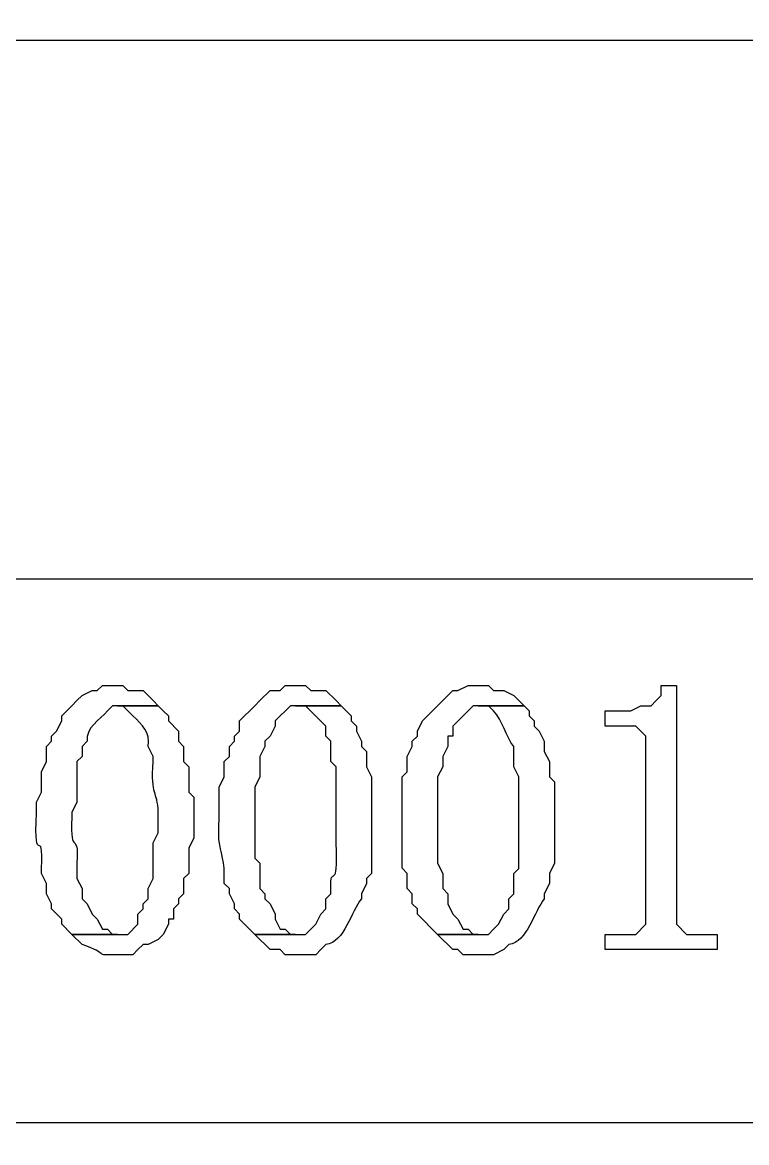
# Model space of a CAD drawing. Header units: centimetres. Extents: x -20.7 to 20.7, y -14.5 to 14.5.
# Drawn here: x -8.2184 to -7.9167, y 2.7376 to 3.2043 of the extents above; entities that cross this region are included whole.
import ezdxf

# ---------------------------------------------------------------- set-up
doc = ezdxf.new("R2010")
doc.units = ezdxf.units.CM
doc.header["$MEASUREMENT"] = 0
doc.layers.add('layer 1', color=7, linetype='Continuous')

msp = doc.modelspace()

# ---------------------------------------------------------------- linework, layer by layer
at = {"layer": 'layer 1', "lineweight": 9}
msp.add_open_spline([(19.88612, 13.89874), (19.88612, 13.89874), (-20.11465, 13.89874), (-20.11465, 13.89874), (-20.11465, 13.89874), (-20.11465, 13.89874), (-20.11465, -13.80208), (-20.11465, -13.80208)], degree=3, knots=[0, 0, 0, 0, 0.333333, 0.333333, 0.333333, 0.333333, 1, 1, 1, 1], dxfattribs=at)
at = {"layer": 'layer 1', "lineweight": 20}
msp.add_open_spline([(-8.55553, 0.01129), (-8.55553, 0.01129), (-8.57247, 0.51082), (-8.57247, 0.51082), (-8.57247, 0.51082), (-8.57247, 0.51082), (-12.1708, 0.51082), (-12.1708, 0.51082), (-12.1708, 0.51082), (-12.1708, 0.51082), (-12.1835, 0.01129), (-12.1835, 0.01129), (-12.1835, 0.01129), (-12.1835, 0.01129), (-14.84415, 0.01129), (-14.84415, 0.01129), (-14.84415, 0.01129), (-14.84415, 0.01129), (-14.88225, 2.36079), (-14.88225, 2.36079), (-14.88225, 2.36079), (-14.88225, 2.36079), (-14.86955, 3.21169), (-14.86955, 3.21169), (-14.86955, 3.21169), (-14.86955, 3.21169), (-13.83238, 3.21169), (-13.83238, 3.21169), (-13.83238, 3.21169), (-13.83238, 3.21169), (-13.78793, 5.86176), (-13.78793, 5.86176), (-13.78793, 5.86176), (-13.78793, 5.86176), (-12.63223, 5.86176), (-12.63223, 5.86176), (-12.63223, 5.86176), (-12.63223, 5.86176), (-12.6026, 7.76252), (-12.6026, 7.76252), (-12.6026, 7.76252), (-12.6026, 7.76252), (-8.16395, 7.76252), (-8.16395, 7.76252), (-8.16395, 7.76252), (-8.16395, 7.76252), (-8.1322, 5.86176), (-8.1322, 5.86176), (-8.1322, 5.86176), (-8.1322, 5.86176), (-6.97862, 5.86176), (-6.97862, 5.86176), (-6.97862, 5.86176), (-6.97862, 5.86176), (-6.93417, 3.21169), (-6.93417, 3.21169), (-6.93417, 3.21169), (-6.93417, 3.21169), (-5.897, 3.21169), (-5.897, 3.21169), (-5.897, 3.21169), (-5.897, 3.21169), (-5.88218, 2.36079), (-5.88218, 2.36079), (-5.88218, 2.36079), (-5.88218, 2.36079), (-5.9224, 0.01129), (-5.9224, 0.01129), (-5.9224, 0.01129), (-5.9224, 0.01129), (-8.55553, 0.01129), (-8.55553, 0.01129)], degree=3, knots=[0, 0, 0, 0, 0.052632, 0.052632, 0.052632, 0.052632, 0.105263, 0.105263, 0.105263, 0.105263, 0.157895, 0.157895, 0.157895, 0.157895, 0.210526, 0.210526, 0.210526, 0.210526, 0.263158, 0.263158, 0.263158, 0.263158, 0.315789, 0.315789, 0.315789, 0.315789, 0.368421, 0.368421, 0.368421, 0.368421, 0.421053, 0.421053, 0.421053, 0.421053, 0.473684, 0.473684, 0.473684, 0.473684, 0.526316, 0.526316, 0.526316, 0.526316, 0.578947, 0.578947, 0.578947, 0.578947, 0.631579, 0.631579, 0.631579, 0.631579, 0.684211, 0.684211, 0.684211, 0.684211, 0.736842, 0.736842, 0.736842, 0.736842, 0.789474, 0.789474, 0.789474, 0.789474, 0.842105, 0.842105, 0.842105, 0.842105, 0.894737, 0.894737, 0.894737, 0.894737, 1, 1, 1, 1], dxfattribs=at)
at = {"layer": 'layer 1', "lineweight": 25}
for points, knots in [([(-13.18257, 5.63951), (-13.18257, 5.63951), (-7.58398, 5.63951), (-7.58398, 5.63951), (-7.58398, 5.63951), (-7.58398, 5.63951), (-7.58398, 2.46239), (-7.58398, 2.46239)], [0, 0, 0, 0, 0.333333, 0.333333, 0.333333, 0.333333, 1, 1, 1, 1]), ([(-7.66653, 4.10069), (-7.66653, 4.10069), (-13.10002, 4.10069), (-13.10002, 4.10069), (-13.10002, 4.10069), (-13.10002, 4.10069), (-13.10002, 2.74602), (-13.10002, 2.74602)], [0, 0, 0, 0, 0.333333, 0.333333, 0.333333, 0.333333, 1, 1, 1, 1]), ([(-8.55553, 0.05997), (-8.55553, 0.05997), (-8.55342, 0.05997), (-8.55342, 0.05997), (-8.55342, 0.05997), (-7.67853, 0.05997), (-6.80364, 0.05997), (-5.92875, 0.05997), (-5.92875, 0.05997), (-5.92875, 0.05997), (-5.9224, 0.05997), (-5.9224, 0.05997), (-5.9224, 0.05997), (-5.9224, 0.05997), (-5.88218, 2.36079), (-5.88218, 2.36079), (-5.88218, 2.36079), (-5.88218, 2.36079), (-5.897, 3.11432), (-5.897, 3.11432)], [0, 0, 0, 0, 0.166667, 0.166667, 0.166667, 0.166667, 0.333333, 0.333333, 0.333333, 0.333333, 0.5, 0.5, 0.5, 0.5, 0.666667, 0.666667, 0.666667, 0.666667, 1, 1, 1, 1])]:
    msp.add_open_spline(points, degree=3, knots=knots, dxfattribs=at)
for points in [[(-9.68372, 3.19687), (-9.68372, 3.19687), (-7.66653, 3.19687), (-7.66653, 3.19687)], [(-9.68372, 2.97251), (-9.68372, 2.97251), (-7.66653, 2.97251), (-7.66653, 2.97251)], [(-13.10002, 2.74602), (-13.10002, 2.74602), (-7.66653, 2.74602), (-7.66653, 2.74602)]]:
    msp.add_open_spline(points, degree=3, dxfattribs=at)
at = {"layer": 'layer 1', "lineweight": 13}
for points in [[(-7.99462, 2.9725), (-7.99462, 2.9725), (-5.22178, 2.9725), (-5.22178, 2.9725)], [(-8.45182, 2.74602), (-8.45182, 2.74602), (-4.86618, 2.74602), (-4.86618, 2.74602)], [(-7.99462, 2.74602), (-7.99462, 2.74602), (-5.22178, 2.74602), (-5.22178, 2.74602)]]:
    msp.add_open_spline(points, degree=3, dxfattribs=at)
at = {"layer": 'layer 1'}
for points, knots in [([(-8.17877, 2.92806), (-8.17877, 2.92806), (-8.18512, 2.92806), (-8.18512, 2.92806), (-8.18512, 2.92806), (-8.18512, 2.92806), (-8.18723, 2.92594), (-8.18723, 2.92594), (-8.18723, 2.92594), (-8.18723, 2.92594), (-8.18935, 2.92594), (-8.18935, 2.92594), (-8.18935, 2.92594), (-8.18935, 2.92594), (-8.19358, 2.92382), (-8.19358, 2.92382), (-8.19358, 2.92382), (-8.19358, 2.92382), (-8.1957, 2.92171), (-8.1957, 2.92171), (-8.1957, 2.92171), (-8.1957, 2.92171), (-8.19782, 2.91959), (-8.19782, 2.91959), (-8.19782, 2.91959), (-8.19782, 2.91959), (-8.20205, 2.91536), (-8.20205, 2.91536), (-8.20205, 2.91536), (-8.20205, 2.91536), (-8.20205, 2.91324), (-8.20205, 2.91324), (-8.20205, 2.91324), (-8.20205, 2.91324), (-8.20417, 2.90901), (-8.20417, 2.90901), (-8.20417, 2.90901), (-8.20417, 2.90901), (-8.20628, 2.90689), (-8.20628, 2.90689), (-8.20628, 2.90689), (-8.20628, 2.90689), (-8.20628, 2.90477), (-8.20628, 2.90477), (-8.20628, 2.90477), (-8.20628, 2.90477), (-8.2084, 2.90266), (-8.2084, 2.90266), (-8.2084, 2.90266), (-8.2084, 2.90266), (-8.2084, 2.89631), (-8.2084, 2.89631), (-8.2084, 2.89631), (-8.2084, 2.89631), (-8.21052, 2.89207), (-8.21052, 2.89207), (-8.21052, 2.89207), (-8.21052, 2.89207), (-8.21052, 2.88361), (-8.21052, 2.88361), (-8.21052, 2.88361), (-8.21052, 2.88361), (-8.21263, 2.87937), (-8.21263, 2.87937), (-8.21263, 2.87937), (-8.21263, 2.87937), (-8.21263, 2.87514), (-8.21263, 2.87514), (-8.21263, 2.87514), (-8.21366, 2.84999), (-8.20963, 2.87126), (-8.21052, 2.85186), (-8.21052, 2.85186), (-8.21052, 2.85186), (-8.21052, 2.84974), (-8.21052, 2.84974), (-8.21052, 2.84974), (-8.21052, 2.84974), (-8.2084, 2.84551), (-8.2084, 2.84551), (-8.2084, 2.84551), (-8.2084, 2.84551), (-8.2084, 2.84127), (-8.2084, 2.84127), (-8.2084, 2.84127), (-8.2084, 2.84127), (-8.20628, 2.83704), (-8.20628, 2.83704), (-8.20628, 2.83704), (-8.20628, 2.83704), (-8.20628, 2.83492), (-8.20628, 2.83492), (-8.20628, 2.83492), (-8.20628, 2.83492), (-8.20205, 2.83069), (-8.20205, 2.83069), (-8.20205, 2.83069), (-8.20205, 2.83069), (-8.20205, 2.82857), (-8.20205, 2.82857), (-8.20205, 2.82857), (-8.20205, 2.82857), (-8.19782, 2.82434), (-8.19782, 2.82434), (-8.19782, 2.82434), (-8.19782, 2.82434), (-8.17877, 2.82434), (-8.17877, 2.82434), (-8.17877, 2.82434), (-8.17877, 2.82434), (-8.18088, 2.82434), (-8.18088, 2.82434), (-8.18088, 2.82434), (-8.18088, 2.82434), (-8.183, 2.82646), (-8.183, 2.82646), (-8.183, 2.82646), (-8.183, 2.82646), (-8.18512, 2.82646), (-8.18512, 2.82646), (-8.18512, 2.82646), (-8.18512, 2.82646), (-8.18723, 2.83069), (-8.18723, 2.83069), (-8.18723, 2.83069), (-8.18723, 2.83069), (-8.18935, 2.83281), (-8.18935, 2.83281), (-8.18935, 2.83281), (-8.18935, 2.83281), (-8.19147, 2.83704), (-8.19147, 2.83704), (-8.19147, 2.83704), (-8.19147, 2.83704), (-8.19358, 2.83916), (-8.19358, 2.83916), (-8.19358, 2.83916), (-8.19358, 2.83916), (-8.19358, 2.84339), (-8.19358, 2.84339), (-8.19358, 2.84339), (-8.19358, 2.84339), (-8.1957, 2.84762), (-8.1957, 2.84762), (-8.1957, 2.84762), (-8.1957, 2.84762), (-8.1957, 2.85397), (-8.1957, 2.85397), (-8.1957, 2.85397), (-8.19489, 2.86861), (-8.19873, 2.85559), (-8.19782, 2.87302), (-8.19782, 2.87302), (-8.19782, 2.87302), (-8.19782, 2.87514), (-8.19782, 2.87514), (-8.19782, 2.87514), (-8.19782, 2.87514), (-8.1957, 2.87937), (-8.1957, 2.87937), (-8.1957, 2.87937), (-8.1957, 2.87937), (-8.1957, 2.89631), (-8.1957, 2.89631), (-8.1957, 2.89631), (-8.1957, 2.89631), (-8.19358, 2.89842), (-8.19358, 2.89842), (-8.19358, 2.89842), (-8.19358, 2.89842), (-8.19358, 2.90266), (-8.19358, 2.90266), (-8.19358, 2.90266), (-8.19358, 2.90266), (-8.19147, 2.90477), (-8.19147, 2.90477), (-8.19147, 2.90477), (-8.19238, 2.91017), (-8.1861, 2.91377), (-8.183, 2.91747), (-8.183, 2.91747), (-8.183, 2.91747), (-8.18088, 2.91959), (-8.18088, 2.91959), (-8.18088, 2.91959), (-8.18088, 2.91959), (-8.16183, 2.91959), (-8.16183, 2.91959), (-8.16183, 2.91959), (-8.16183, 2.91959), (-8.16395, 2.92171), (-8.16395, 2.92171), (-8.16395, 2.92171), (-8.16395, 2.92171), (-8.16818, 2.92594), (-8.16818, 2.92594), (-8.16818, 2.92594), (-8.16818, 2.92594), (-8.17453, 2.92594), (-8.17453, 2.92594), (-8.17453, 2.92594), (-8.17453, 2.92594), (-8.17665, 2.92806), (-8.17665, 2.92806), (-8.17665, 2.92806), (-8.17665, 2.92806), (-8.17877, 2.92806), (-8.17877, 2.92806)], [0, 0, 0, 0, 0.018868, 0.018868, 0.018868, 0.018868, 0.037736, 0.037736, 0.037736, 0.037736, 0.056604, 0.056604, 0.056604, 0.056604, 0.075472, 0.075472, 0.075472, 0.075472, 0.09434, 0.09434, 0.09434, 0.09434, 0.113208, 0.113208, 0.113208, 0.113208, 0.132075, 0.132075, 0.132075, 0.132075, 0.150943, 0.150943, 0.150943, 0.150943, 0.169811, 0.169811, 0.169811, 0.169811, 0.188679, 0.188679, 0.188679, 0.188679, 0.207547, 0.207547, 0.207547, 0.207547, 0.226415, 0.226415, 0.226415, 0.226415, 0.245283, 0.245283, 0.245283, 0.245283, 0.264151, 0.264151, 0.264151, 0.264151, 0.283019, 0.283019, 0.283019, 0.283019, 0.301887, 0.301887, 0.301887, 0.301887, 0.320755, 0.320755, 0.320755, 0.320755, 0.339623, 0.339623, 0.339623, 0.339623, 0.358491, 0.358491, 0.358491, 0.358491, 0.377358, 0.377358, 0.377358, 0.377358, 0.396226, 0.396226, 0.396226, 0.396226, 0.415094, 0.415094, 0.415094, 0.415094, 0.433962, 0.433962, 0.433962, 0.433962, 0.45283, 0.45283, 0.45283, 0.45283, 0.471698, 0.471698, 0.471698, 0.471698, 0.490566, 0.490566, 0.490566, 0.490566, 0.509434, 0.509434, 0.509434, 0.509434, 0.528302, 0.528302, 0.528302, 0.528302, 0.54717, 0.54717, 0.54717, 0.54717, 0.566038, 0.566038, 0.566038, 0.566038, 0.584906, 0.584906, 0.584906, 0.584906, 0.603774, 0.603774, 0.603774, 0.603774, 0.622642, 0.622642, 0.622642, 0.622642, 0.641509, 0.641509, 0.641509, 0.641509, 0.660377, 0.660377, 0.660377, 0.660377, 0.679245, 0.679245, 0.679245, 0.679245, 0.698113, 0.698113, 0.698113, 0.698113, 0.716981, 0.716981, 0.716981, 0.716981, 0.735849, 0.735849, 0.735849, 0.735849, 0.754717, 0.754717, 0.754717, 0.754717, 0.773585, 0.773585, 0.773585, 0.773585, 0.792453, 0.792453, 0.792453, 0.792453, 0.811321, 0.811321, 0.811321, 0.811321, 0.830189, 0.830189, 0.830189, 0.830189, 0.849057, 0.849057, 0.849057, 0.849057, 0.867925, 0.867925, 0.867925, 0.867925, 0.886792, 0.886792, 0.886792, 0.886792, 0.90566, 0.90566, 0.90566, 0.90566, 0.924528, 0.924528, 0.924528, 0.924528, 0.943396, 0.943396, 0.943396, 0.943396, 0.962264, 0.962264, 0.962264, 0.962264, 1, 1, 1, 1]), ([(-8.10468, 2.92806), (-8.10468, 2.92806), (-8.10892, 2.92806), (-8.10892, 2.92806), (-8.10892, 2.92806), (-8.10892, 2.92806), (-8.11103, 2.92594), (-8.11103, 2.92594), (-8.11103, 2.92594), (-8.11103, 2.92594), (-8.11527, 2.92594), (-8.11527, 2.92594), (-8.11527, 2.92594), (-8.11527, 2.92594), (-8.1195, 2.92171), (-8.1195, 2.92171), (-8.1195, 2.92171), (-8.1195, 2.92171), (-8.12162, 2.91959), (-8.12162, 2.91959), (-8.12162, 2.91959), (-8.12162, 2.91959), (-8.12797, 2.91324), (-8.12797, 2.91324), (-8.12797, 2.91324), (-8.12797, 2.91324), (-8.12797, 2.90901), (-8.12797, 2.90901), (-8.12797, 2.90901), (-8.12797, 2.90901), (-8.13008, 2.90689), (-8.13008, 2.90689), (-8.13008, 2.90689), (-8.13008, 2.90689), (-8.13008, 2.90477), (-8.13008, 2.90477), (-8.13008, 2.90477), (-8.13008, 2.90477), (-8.1322, 2.90266), (-8.1322, 2.90266), (-8.1322, 2.90266), (-8.1322, 2.90266), (-8.1322, 2.89842), (-8.1322, 2.89842), (-8.1322, 2.89842), (-8.1322, 2.89842), (-8.13432, 2.89631), (-8.13432, 2.89631), (-8.13432, 2.89631), (-8.13432, 2.89631), (-8.13432, 2.88996), (-8.13432, 2.88996), (-8.13432, 2.88996), (-8.13432, 2.88996), (-8.13643, 2.88572), (-8.13643, 2.88572), (-8.13643, 2.88572), (-8.13643, 2.88572), (-8.13643, 2.87514), (-8.13643, 2.87514), (-8.13643, 2.87514), (-8.13689, 2.85821), (-8.13647, 2.86554), (-8.13432, 2.85186), (-8.13432, 2.85186), (-8.13432, 2.85186), (-8.13432, 2.84551), (-8.13432, 2.84551), (-8.13432, 2.84551), (-8.13432, 2.84551), (-8.1322, 2.84339), (-8.1322, 2.84339), (-8.1322, 2.84339), (-8.1322, 2.84339), (-8.1322, 2.84127), (-8.1322, 2.84127), (-8.1322, 2.84127), (-8.1322, 2.84127), (-8.13008, 2.83704), (-8.13008, 2.83704), (-8.13008, 2.83704), (-8.13008, 2.83704), (-8.13008, 2.83492), (-8.13008, 2.83492), (-8.13008, 2.83492), (-8.13008, 2.83492), (-8.12797, 2.83281), (-8.12797, 2.83281), (-8.12797, 2.83281), (-8.12797, 2.83281), (-8.12797, 2.83069), (-8.12797, 2.83069), (-8.12797, 2.83069), (-8.12797, 2.83069), (-8.12162, 2.82434), (-8.12162, 2.82434), (-8.12162, 2.82434), (-8.12162, 2.82434), (-8.10468, 2.82434), (-8.10468, 2.82434), (-8.10468, 2.82434), (-8.10468, 2.82434), (-8.1068, 2.82434), (-8.1068, 2.82434), (-8.1068, 2.82434), (-8.1068, 2.82434), (-8.10892, 2.82646), (-8.10892, 2.82646), (-8.10892, 2.82646), (-8.10892, 2.82646), (-8.11103, 2.82646), (-8.11103, 2.82646), (-8.11103, 2.82646), (-8.11103, 2.82646), (-8.11315, 2.83069), (-8.11315, 2.83069), (-8.11315, 2.83069), (-8.11315, 2.83069), (-8.11315, 2.83281), (-8.11315, 2.83281), (-8.11315, 2.83281), (-8.11315, 2.83281), (-8.11527, 2.83704), (-8.11527, 2.83704), (-8.11527, 2.83704), (-8.11527, 2.83704), (-8.11738, 2.83916), (-8.11738, 2.83916), (-8.11738, 2.83916), (-8.11738, 2.83916), (-8.11738, 2.84127), (-8.11738, 2.84127), (-8.11738, 2.84127), (-8.11738, 2.84127), (-8.1195, 2.84339), (-8.1195, 2.84339), (-8.1195, 2.84339), (-8.1195, 2.84339), (-8.1195, 2.85397), (-8.1195, 2.85397), (-8.1195, 2.85397), (-8.1195, 2.85397), (-8.12162, 2.85609), (-8.12162, 2.85609), (-8.12162, 2.85609), (-8.12162, 2.85609), (-8.12162, 2.88572), (-8.12162, 2.88572), (-8.12162, 2.88572), (-8.12162, 2.88572), (-8.1195, 2.88996), (-8.1195, 2.88996), (-8.1195, 2.88996), (-8.1195, 2.88996), (-8.1195, 2.89842), (-8.1195, 2.89842), (-8.1195, 2.89842), (-8.1195, 2.89842), (-8.11738, 2.90266), (-8.11738, 2.90266), (-8.11738, 2.90266), (-8.11738, 2.90266), (-8.11738, 2.90477), (-8.11738, 2.90477), (-8.11738, 2.90477), (-8.11738, 2.90477), (-8.11527, 2.90689), (-8.11527, 2.90689), (-8.11527, 2.90689), (-8.11527, 2.90689), (-8.11315, 2.91112), (-8.11315, 2.91112), (-8.11315, 2.91112), (-8.11315, 2.91112), (-8.11315, 2.91324), (-8.11315, 2.91324), (-8.11315, 2.91324), (-8.11315, 2.91324), (-8.1068, 2.91959), (-8.1068, 2.91959), (-8.1068, 2.91959), (-8.1068, 2.91959), (-8.08563, 2.91959), (-8.08563, 2.91959), (-8.08563, 2.91959), (-8.08563, 2.91959), (-8.08775, 2.92171), (-8.08775, 2.92171), (-8.08775, 2.92171), (-8.08775, 2.92171), (-8.09198, 2.92594), (-8.09198, 2.92594), (-8.09198, 2.92594), (-8.09198, 2.92594), (-8.09833, 2.92594), (-8.09833, 2.92594), (-8.09833, 2.92594), (-8.09833, 2.92594), (-8.10045, 2.92806), (-8.10045, 2.92806), (-8.10045, 2.92806), (-8.10045, 2.92806), (-8.10468, 2.92806), (-8.10468, 2.92806)], [0, 0, 0, 0, 0.019231, 0.019231, 0.019231, 0.019231, 0.038462, 0.038462, 0.038462, 0.038462, 0.057692, 0.057692, 0.057692, 0.057692, 0.076923, 0.076923, 0.076923, 0.076923, 0.096154, 0.096154, 0.096154, 0.096154, 0.115385, 0.115385, 0.115385, 0.115385, 0.134615, 0.134615, 0.134615, 0.134615, 0.153846, 0.153846, 0.153846, 0.153846, 0.173077, 0.173077, 0.173077, 0.173077, 0.192308, 0.192308, 0.192308, 0.192308, 0.211538, 0.211538, 0.211538, 0.211538, 0.230769, 0.230769, 0.230769, 0.230769, 0.25, 0.25, 0.25, 0.25, 0.269231, 0.269231, 0.269231, 0.269231, 0.288462, 0.288462, 0.288462, 0.288462, 0.307692, 0.307692, 0.307692, 0.307692, 0.326923, 0.326923, 0.326923, 0.326923, 0.346154, 0.346154, 0.346154, 0.346154, 0.365385, 0.365385, 0.365385, 0.365385, 0.384615, 0.384615, 0.384615, 0.384615, 0.403846, 0.403846, 0.403846, 0.403846, 0.423077, 0.423077, 0.423077, 0.423077, 0.442308, 0.442308, 0.442308, 0.442308, 0.461538, 0.461538, 0.461538, 0.461538, 0.480769, 0.480769, 0.480769, 0.480769, 0.5, 0.5, 0.5, 0.5, 0.519231, 0.519231, 0.519231, 0.519231, 0.538462, 0.538462, 0.538462, 0.538462, 0.557692, 0.557692, 0.557692, 0.557692, 0.576923, 0.576923, 0.576923, 0.576923, 0.596154, 0.596154, 0.596154, 0.596154, 0.615385, 0.615385, 0.615385, 0.615385, 0.634615, 0.634615, 0.634615, 0.634615, 0.653846, 0.653846, 0.653846, 0.653846, 0.673077, 0.673077, 0.673077, 0.673077, 0.692308, 0.692308, 0.692308, 0.692308, 0.711538, 0.711538, 0.711538, 0.711538, 0.730769, 0.730769, 0.730769, 0.730769, 0.75, 0.75, 0.75, 0.75, 0.769231, 0.769231, 0.769231, 0.769231, 0.788462, 0.788462, 0.788462, 0.788462, 0.807692, 0.807692, 0.807692, 0.807692, 0.826923, 0.826923, 0.826923, 0.826923, 0.846154, 0.846154, 0.846154, 0.846154, 0.865385, 0.865385, 0.865385, 0.865385, 0.884615, 0.884615, 0.884615, 0.884615, 0.903846, 0.903846, 0.903846, 0.903846, 0.923077, 0.923077, 0.923077, 0.923077, 0.942308, 0.942308, 0.942308, 0.942308, 0.961538, 0.961538, 0.961538, 0.961538, 1, 1, 1, 1]), ([(-8.02848, 2.92806), (-8.02848, 2.92806), (-8.03272, 2.92806), (-8.03272, 2.92806), (-8.03272, 2.92806), (-8.03272, 2.92806), (-8.03695, 2.92594), (-8.03695, 2.92594), (-8.03695, 2.92594), (-8.03695, 2.92594), (-8.03907, 2.92594), (-8.03907, 2.92594), (-8.03907, 2.92594), (-8.03907, 2.92594), (-8.0433, 2.92171), (-8.0433, 2.92171), (-8.0433, 2.92171), (-8.0433, 2.92171), (-8.04542, 2.91959), (-8.04542, 2.91959), (-8.04542, 2.91959), (-8.04542, 2.91959), (-8.05177, 2.91324), (-8.05177, 2.91324), (-8.05177, 2.91324), (-8.05177, 2.91324), (-8.05388, 2.90901), (-8.05388, 2.90901), (-8.05388, 2.90901), (-8.05388, 2.90901), (-8.05388, 2.90689), (-8.05388, 2.90689), (-8.05388, 2.90689), (-8.05388, 2.90689), (-8.056, 2.90477), (-8.056, 2.90477), (-8.056, 2.90477), (-8.056, 2.90477), (-8.056, 2.90266), (-8.056, 2.90266), (-8.056, 2.90266), (-8.056, 2.90266), (-8.05812, 2.89842), (-8.05812, 2.89842), (-8.05812, 2.89842), (-8.05812, 2.89842), (-8.05812, 2.89207), (-8.05812, 2.89207), (-8.05812, 2.89207), (-8.05812, 2.89207), (-8.06023, 2.88996), (-8.06023, 2.88996), (-8.06023, 2.88996), (-8.06023, 2.88996), (-8.06023, 2.87514), (-8.06023, 2.87514), (-8.06023, 2.87514), (-8.06023, 2.86738), (-8.06023, 2.85962), (-8.06023, 2.85186), (-8.06023, 2.85186), (-8.06023, 2.85186), (-8.05812, 2.84974), (-8.05812, 2.84974), (-8.05812, 2.84974), (-8.05812, 2.84974), (-8.05812, 2.84339), (-8.05812, 2.84339), (-8.05812, 2.84339), (-8.05812, 2.84339), (-8.056, 2.84127), (-8.056, 2.84127), (-8.056, 2.84127), (-8.056, 2.84127), (-8.056, 2.83704), (-8.056, 2.83704), (-8.056, 2.83704), (-8.056, 2.83704), (-8.05388, 2.83492), (-8.05388, 2.83492), (-8.05388, 2.83492), (-8.05388, 2.83492), (-8.05388, 2.83281), (-8.05388, 2.83281), (-8.05388, 2.83281), (-8.05388, 2.83281), (-8.04542, 2.82434), (-8.04542, 2.82434), (-8.04542, 2.82434), (-8.04542, 2.82434), (-8.02848, 2.82434), (-8.02848, 2.82434), (-8.02848, 2.82434), (-8.02848, 2.82434), (-8.0306, 2.82434), (-8.0306, 2.82434), (-8.0306, 2.82434), (-8.0306, 2.82434), (-8.03272, 2.82646), (-8.03272, 2.82646), (-8.03272, 2.82646), (-8.03272, 2.82646), (-8.03483, 2.82646), (-8.03483, 2.82646), (-8.03483, 2.82646), (-8.03483, 2.82646), (-8.03695, 2.83069), (-8.03695, 2.83069), (-8.03695, 2.83069), (-8.03695, 2.83069), (-8.03907, 2.83281), (-8.03907, 2.83281), (-8.03907, 2.83281), (-8.03907, 2.83281), (-8.04118, 2.83704), (-8.04118, 2.83704), (-8.04118, 2.83704), (-8.04118, 2.83704), (-8.04118, 2.84127), (-8.04118, 2.84127), (-8.04118, 2.84127), (-8.04118, 2.84127), (-8.0433, 2.84339), (-8.0433, 2.84339), (-8.0433, 2.84339), (-8.0433, 2.84339), (-8.0433, 2.84974), (-8.0433, 2.84974), (-8.0433, 2.84974), (-8.0433, 2.84974), (-8.04542, 2.85397), (-8.04542, 2.85397), (-8.04542, 2.85397), (-8.04542, 2.85397), (-8.04542, 2.88996), (-8.04542, 2.88996), (-8.04542, 2.88996), (-8.04542, 2.88996), (-8.0433, 2.89419), (-8.0433, 2.89419), (-8.0433, 2.89419), (-8.0433, 2.89419), (-8.0433, 2.89842), (-8.0433, 2.89842), (-8.0433, 2.89842), (-8.0433, 2.89842), (-8.04118, 2.90266), (-8.04118, 2.90266), (-8.04118, 2.90266), (-8.04118, 2.90266), (-8.04118, 2.90689), (-8.04118, 2.90689), (-8.04118, 2.90689), (-8.04118, 2.90689), (-8.03907, 2.90689), (-8.03907, 2.90689), (-8.03907, 2.90689), (-8.03907, 2.90689), (-8.03907, 2.91112), (-8.03907, 2.91112), (-8.03907, 2.91112), (-8.03907, 2.91112), (-8.03272, 2.91747), (-8.03272, 2.91747), (-8.03272, 2.91747), (-8.03272, 2.91747), (-8.0306, 2.91959), (-8.0306, 2.91959), (-8.0306, 2.91959), (-8.0306, 2.91959), (-8.00943, 2.91959), (-8.00943, 2.91959), (-8.00943, 2.91959), (-8.00943, 2.91959), (-8.01155, 2.92171), (-8.01155, 2.92171), (-8.01155, 2.92171), (-8.01155, 2.92171), (-8.01367, 2.92382), (-8.01367, 2.92382), (-8.01367, 2.92382), (-8.01367, 2.92382), (-8.0179, 2.92594), (-8.0179, 2.92594), (-8.0179, 2.92594), (-8.0179, 2.92594), (-8.02213, 2.92594), (-8.02213, 2.92594), (-8.02213, 2.92594), (-8.02213, 2.92594), (-8.02425, 2.92806), (-8.02425, 2.92806), (-8.02425, 2.92806), (-8.02425, 2.92806), (-8.02848, 2.92806), (-8.02848, 2.92806)], [0, 0, 0, 0, 0.02, 0.02, 0.02, 0.02, 0.04, 0.04, 0.04, 0.04, 0.06, 0.06, 0.06, 0.06, 0.08, 0.08, 0.08, 0.08, 0.1, 0.1, 0.1, 0.1, 0.12, 0.12, 0.12, 0.12, 0.14, 0.14, 0.14, 0.14, 0.16, 0.16, 0.16, 0.16, 0.18, 0.18, 0.18, 0.18, 0.2, 0.2, 0.2, 0.2, 0.22, 0.22, 0.22, 0.22, 0.24, 0.24, 0.24, 0.24, 0.26, 0.26, 0.26, 0.26, 0.28, 0.28, 0.28, 0.28, 0.3, 0.3, 0.3, 0.3, 0.32, 0.32, 0.32, 0.32, 0.34, 0.34, 0.34, 0.34, 0.36, 0.36, 0.36, 0.36, 0.38, 0.38, 0.38, 0.38, 0.4, 0.4, 0.4, 0.4, 0.42, 0.42, 0.42, 0.42, 0.44, 0.44, 0.44, 0.44, 0.46, 0.46, 0.46, 0.46, 0.48, 0.48, 0.48, 0.48, 0.5, 0.5, 0.5, 0.5, 0.52, 0.52, 0.52, 0.52, 0.54, 0.54, 0.54, 0.54, 0.56, 0.56, 0.56, 0.56, 0.58, 0.58, 0.58, 0.58, 0.6, 0.6, 0.6, 0.6, 0.62, 0.62, 0.62, 0.62, 0.64, 0.64, 0.64, 0.64, 0.66, 0.66, 0.66, 0.66, 0.68, 0.68, 0.68, 0.68, 0.7, 0.7, 0.7, 0.7, 0.72, 0.72, 0.72, 0.72, 0.74, 0.74, 0.74, 0.74, 0.76, 0.76, 0.76, 0.76, 0.78, 0.78, 0.78, 0.78, 0.8, 0.8, 0.8, 0.8, 0.82, 0.82, 0.82, 0.82, 0.84, 0.84, 0.84, 0.84, 0.86, 0.86, 0.86, 0.86, 0.88, 0.88, 0.88, 0.88, 0.9, 0.9, 0.9, 0.9, 0.92, 0.92, 0.92, 0.92, 0.94, 0.94, 0.94, 0.94, 0.96, 0.96, 0.96, 0.96, 1, 1, 1, 1]), ([(-7.94593, 2.92806), (-7.94593, 2.92806), (-7.95228, 2.92806), (-7.95228, 2.92806), (-7.95228, 2.92806), (-7.95228, 2.92806), (-7.95228, 2.92382), (-7.95228, 2.92382), (-7.95228, 2.92382), (-7.95228, 2.92382), (-7.9544, 2.92171), (-7.9544, 2.92171), (-7.9544, 2.92171), (-7.9544, 2.92171), (-7.95652, 2.91959), (-7.95652, 2.91959), (-7.95652, 2.91959), (-7.95652, 2.91959), (-7.96075, 2.91959), (-7.96075, 2.91959), (-7.96075, 2.91959), (-7.96075, 2.91959), (-7.96498, 2.91747), (-7.96498, 2.91747), (-7.96498, 2.91747), (-7.96498, 2.91747), (-7.97557, 2.91747), (-7.97557, 2.91747), (-7.97557, 2.91747), (-7.97557, 2.91747), (-7.97557, 2.91112), (-7.97557, 2.91112), (-7.97557, 2.91112), (-7.97557, 2.91112), (-7.96287, 2.91112), (-7.96287, 2.91112), (-7.96287, 2.91112), (-7.96287, 2.91112), (-7.95863, 2.90689), (-7.95863, 2.90689), (-7.95863, 2.90689), (-7.95863, 2.90689), (-7.95863, 2.82857), (-7.95863, 2.82857), (-7.95863, 2.82857), (-7.95863, 2.82857), (-7.96287, 2.82434), (-7.96287, 2.82434), (-7.96287, 2.82434), (-7.96287, 2.82434), (-7.97557, 2.82434), (-7.97557, 2.82434), (-7.97557, 2.82434), (-7.97557, 2.82434), (-7.97557, 2.81799), (-7.97557, 2.81799), (-7.97557, 2.81799), (-7.97557, 2.81799), (-7.929, 2.81799), (-7.929, 2.81799), (-7.929, 2.81799), (-7.929, 2.81799), (-7.929, 2.82434), (-7.929, 2.82434), (-7.929, 2.82434), (-7.929, 2.82434), (-7.9417, 2.82434), (-7.9417, 2.82434), (-7.9417, 2.82434), (-7.9417, 2.82434), (-7.94593, 2.82857), (-7.94593, 2.82857), (-7.94593, 2.82857), (-7.94593, 2.82857), (-7.94593, 2.83281), (-7.94593, 2.83281), (-7.94593, 2.83281), (-7.94593, 2.83281), (-7.94593, 2.92806), (-7.94593, 2.92806)], [0, 0, 0, 0, 0.047619, 0.047619, 0.047619, 0.047619, 0.095238, 0.095238, 0.095238, 0.095238, 0.142857, 0.142857, 0.142857, 0.142857, 0.190476, 0.190476, 0.190476, 0.190476, 0.238095, 0.238095, 0.238095, 0.238095, 0.285714, 0.285714, 0.285714, 0.285714, 0.333333, 0.333333, 0.333333, 0.333333, 0.380952, 0.380952, 0.380952, 0.380952, 0.428571, 0.428571, 0.428571, 0.428571, 0.47619, 0.47619, 0.47619, 0.47619, 0.52381, 0.52381, 0.52381, 0.52381, 0.571429, 0.571429, 0.571429, 0.571429, 0.619048, 0.619048, 0.619048, 0.619048, 0.666667, 0.666667, 0.666667, 0.666667, 0.714286, 0.714286, 0.714286, 0.714286, 0.761905, 0.761905, 0.761905, 0.761905, 0.809524, 0.809524, 0.809524, 0.809524, 0.857143, 0.857143, 0.857143, 0.857143, 0.904762, 0.904762, 0.904762, 0.904762, 1, 1, 1, 1]), ([(-8.16183, 2.91959), (-8.16183, 2.91959), (-8.17877, 2.91959), (-8.17877, 2.91959), (-8.17877, 2.91959), (-8.17877, 2.91959), (-8.17665, 2.91959), (-8.17665, 2.91959), (-8.17665, 2.91959), (-8.17665, 2.91959), (-8.17242, 2.91535), (-8.17242, 2.91535), (-8.17242, 2.91535), (-8.16843, 2.91176), (-8.16511, 2.90848), (-8.16607, 2.90265), (-8.16607, 2.90265), (-8.16607, 2.90265), (-8.16395, 2.89842), (-8.16395, 2.89842), (-8.16395, 2.89842), (-8.16395, 2.89842), (-8.16395, 2.8963), (-8.16395, 2.8963), (-8.16395, 2.8963), (-8.16497, 2.88156), (-8.16222, 2.88456), (-8.16183, 2.87514), (-8.16183, 2.87514), (-8.16183, 2.87514), (-8.16183, 2.86667), (-8.16183, 2.86667), (-8.16183, 2.86667), (-8.16183, 2.86667), (-8.16395, 2.86244), (-8.16395, 2.86244), (-8.16395, 2.86244), (-8.16395, 2.86244), (-8.16395, 2.84762), (-8.16395, 2.84762), (-8.16395, 2.84762), (-8.16395, 2.84762), (-8.16607, 2.84339), (-8.16607, 2.84339), (-8.16607, 2.84339), (-8.16607, 2.84339), (-8.16607, 2.83915), (-8.16607, 2.83915), (-8.16607, 2.83915), (-8.16607, 2.83915), (-8.16818, 2.83704), (-8.16818, 2.83704), (-8.16818, 2.83704), (-8.16818, 2.83704), (-8.16818, 2.83492), (-8.16818, 2.83492), (-8.16818, 2.83492), (-8.16818, 2.83492), (-8.1703, 2.8328), (-8.1703, 2.8328), (-8.1703, 2.8328), (-8.1703, 2.8328), (-8.1703, 2.82857), (-8.1703, 2.82857), (-8.1703, 2.82857), (-8.1703, 2.82857), (-8.17453, 2.82434), (-8.17453, 2.82434), (-8.17453, 2.82434), (-8.17453, 2.82434), (-8.19782, 2.82434), (-8.19782, 2.82434), (-8.19782, 2.82434), (-8.19782, 2.82434), (-8.19358, 2.8201), (-8.19358, 2.8201), (-8.19358, 2.8201), (-8.18169, 2.81615), (-8.18935, 2.81548), (-8.17877, 2.81587), (-8.17877, 2.81587), (-8.17877, 2.81587), (-8.17242, 2.81587), (-8.17242, 2.81587), (-8.17242, 2.81587), (-8.17242, 2.81587), (-8.1703, 2.81799), (-8.1703, 2.81799), (-8.1703, 2.81799), (-8.1703, 2.81799), (-8.16818, 2.8201), (-8.16818, 2.8201), (-8.16818, 2.8201), (-8.16818, 2.8201), (-8.16607, 2.8201), (-8.16607, 2.8201), (-8.16607, 2.8201), (-8.16607, 2.8201), (-8.16183, 2.82222), (-8.16183, 2.82222), (-8.16183, 2.82222), (-8.16183, 2.82222), (-8.15972, 2.82434), (-8.15972, 2.82434), (-8.15972, 2.82434), (-8.15972, 2.82434), (-8.1576, 2.82857), (-8.1576, 2.82857), (-8.1576, 2.82857), (-8.1576, 2.82857), (-8.1576, 2.83069), (-8.1576, 2.83069), (-8.1576, 2.83069), (-8.1576, 2.83069), (-8.15548, 2.83069), (-8.15548, 2.83069), (-8.15548, 2.83069), (-8.15548, 2.83069), (-8.15548, 2.83492), (-8.15548, 2.83492), (-8.15548, 2.83492), (-8.15548, 2.83492), (-8.15337, 2.83704), (-8.15337, 2.83704), (-8.15337, 2.83704), (-8.15337, 2.83704), (-8.15337, 2.83915), (-8.15337, 2.83915), (-8.15337, 2.83915), (-8.15337, 2.83915), (-8.15125, 2.84127), (-8.15125, 2.84127), (-8.15125, 2.84127), (-8.15125, 2.84127), (-8.15125, 2.84762), (-8.15125, 2.84762), (-8.15125, 2.84762), (-8.15125, 2.84762), (-8.14913, 2.84974), (-8.14913, 2.84974), (-8.14913, 2.84974), (-8.14913, 2.84974), (-8.14913, 2.86032), (-8.14913, 2.86032), (-8.14913, 2.86032), (-8.14913, 2.86032), (-8.14702, 2.86455), (-8.14702, 2.86455), (-8.14702, 2.86455), (-8.14702, 2.86455), (-8.14702, 2.88149), (-8.14702, 2.88149), (-8.14702, 2.88149), (-8.14702, 2.88149), (-8.14913, 2.8836), (-8.14913, 2.8836), (-8.14913, 2.8836), (-8.14913, 2.8836), (-8.14913, 2.89419), (-8.14913, 2.89419), (-8.14913, 2.89419), (-8.14913, 2.89419), (-8.15125, 2.8963), (-8.15125, 2.8963), (-8.15125, 2.8963), (-8.15125, 2.8963), (-8.15125, 2.90265), (-8.15125, 2.90265), (-8.15125, 2.90265), (-8.15125, 2.90265), (-8.15337, 2.90477), (-8.15337, 2.90477), (-8.15337, 2.90477), (-8.15337, 2.90477), (-8.15337, 2.909), (-8.15337, 2.909), (-8.15337, 2.909), (-8.15337, 2.909), (-8.1576, 2.91324), (-8.1576, 2.91324), (-8.1576, 2.91324), (-8.1576, 2.91324), (-8.1576, 2.91535), (-8.1576, 2.91535), (-8.1576, 2.91535), (-8.1576, 2.91535), (-8.15972, 2.91747), (-8.15972, 2.91747), (-8.15972, 2.91747), (-8.15972, 2.91747), (-8.16183, 2.91959), (-8.16183, 2.91959)], [0, 0, 0, 0, 0.020408, 0.020408, 0.020408, 0.020408, 0.040816, 0.040816, 0.040816, 0.040816, 0.061224, 0.061224, 0.061224, 0.061224, 0.081633, 0.081633, 0.081633, 0.081633, 0.102041, 0.102041, 0.102041, 0.102041, 0.122449, 0.122449, 0.122449, 0.122449, 0.142857, 0.142857, 0.142857, 0.142857, 0.163265, 0.163265, 0.163265, 0.163265, 0.183673, 0.183673, 0.183673, 0.183673, 0.204082, 0.204082, 0.204082, 0.204082, 0.22449, 0.22449, 0.22449, 0.22449, 0.244898, 0.244898, 0.244898, 0.244898, 0.265306, 0.265306, 0.265306, 0.265306, 0.285714, 0.285714, 0.285714, 0.285714, 0.306122, 0.306122, 0.306122, 0.306122, 0.326531, 0.326531, 0.326531, 0.326531, 0.346939, 0.346939, 0.346939, 0.346939, 0.367347, 0.367347, 0.367347, 0.367347, 0.387755, 0.387755, 0.387755, 0.387755, 0.408163, 0.408163, 0.408163, 0.408163, 0.428571, 0.428571, 0.428571, 0.428571, 0.44898, 0.44898, 0.44898, 0.44898, 0.469388, 0.469388, 0.469388, 0.469388, 0.489796, 0.489796, 0.489796, 0.489796, 0.510204, 0.510204, 0.510204, 0.510204, 0.530612, 0.530612, 0.530612, 0.530612, 0.55102, 0.55102, 0.55102, 0.55102, 0.571429, 0.571429, 0.571429, 0.571429, 0.591837, 0.591837, 0.591837, 0.591837, 0.612245, 0.612245, 0.612245, 0.612245, 0.632653, 0.632653, 0.632653, 0.632653, 0.653061, 0.653061, 0.653061, 0.653061, 0.673469, 0.673469, 0.673469, 0.673469, 0.693878, 0.693878, 0.693878, 0.693878, 0.714286, 0.714286, 0.714286, 0.714286, 0.734694, 0.734694, 0.734694, 0.734694, 0.755102, 0.755102, 0.755102, 0.755102, 0.77551, 0.77551, 0.77551, 0.77551, 0.795918, 0.795918, 0.795918, 0.795918, 0.816327, 0.816327, 0.816327, 0.816327, 0.836735, 0.836735, 0.836735, 0.836735, 0.857143, 0.857143, 0.857143, 0.857143, 0.877551, 0.877551, 0.877551, 0.877551, 0.897959, 0.897959, 0.897959, 0.897959, 0.918367, 0.918367, 0.918367, 0.918367, 0.938776, 0.938776, 0.938776, 0.938776, 0.959184, 0.959184, 0.959184, 0.959184, 1, 1, 1, 1]), ([(-8.08563, 2.91959), (-8.08563, 2.91959), (-8.10468, 2.91959), (-8.10468, 2.91959), (-8.10468, 2.91959), (-8.10468, 2.91959), (-8.10045, 2.91959), (-8.10045, 2.91959), (-8.10045, 2.91959), (-8.10045, 2.91959), (-8.09198, 2.91112), (-8.09198, 2.91112), (-8.09198, 2.91112), (-8.09198, 2.91112), (-8.09198, 2.90689), (-8.09198, 2.90689), (-8.09198, 2.90689), (-8.09198, 2.90689), (-8.08987, 2.90477), (-8.08987, 2.90477), (-8.08987, 2.90477), (-8.08987, 2.90477), (-8.08987, 2.8963), (-8.08987, 2.8963), (-8.08987, 2.8963), (-8.08987, 2.8963), (-8.08775, 2.89419), (-8.08775, 2.89419), (-8.08775, 2.89419), (-8.08775, 2.89419), (-8.08775, 2.86244), (-8.08775, 2.86244), (-8.08775, 2.86244), (-8.08655, 2.84074), (-8.0904, 2.8545), (-8.08987, 2.84339), (-8.08987, 2.84339), (-8.08987, 2.84339), (-8.08987, 2.84127), (-8.08987, 2.84127), (-8.08987, 2.84127), (-8.08987, 2.84127), (-8.09198, 2.83915), (-8.09198, 2.83915), (-8.09198, 2.83915), (-8.09198, 2.83915), (-8.09198, 2.83492), (-8.09198, 2.83492), (-8.09198, 2.83492), (-8.09198, 2.83492), (-8.0941, 2.8328), (-8.0941, 2.8328), (-8.0941, 2.8328), (-8.0941, 2.8328), (-8.09622, 2.82857), (-8.09622, 2.82857), (-8.09622, 2.82857), (-8.09622, 2.82857), (-8.10045, 2.82434), (-8.10045, 2.82434), (-8.10045, 2.82434), (-8.10045, 2.82434), (-8.12162, 2.82434), (-8.12162, 2.82434), (-8.12162, 2.82434), (-8.12162, 2.82434), (-8.11527, 2.81799), (-8.11527, 2.81799), (-8.11527, 2.81799), (-8.11527, 2.81799), (-8.11103, 2.81799), (-8.11103, 2.81799), (-8.11103, 2.81799), (-8.11103, 2.81799), (-8.10892, 2.81587), (-8.10892, 2.81587), (-8.10892, 2.81587), (-8.10892, 2.81587), (-8.09622, 2.81587), (-8.09622, 2.81587), (-8.09622, 2.81587), (-8.09622, 2.81587), (-8.0941, 2.81799), (-8.0941, 2.81799), (-8.0941, 2.81799), (-8.0941, 2.81799), (-8.09198, 2.8201), (-8.09198, 2.8201), (-8.09198, 2.8201), (-8.08419, 2.82099), (-8.08133, 2.83422), (-8.07717, 2.83915), (-8.07717, 2.83915), (-8.07717, 2.83915), (-8.07717, 2.84127), (-8.07717, 2.84127), (-8.07717, 2.84127), (-8.07717, 2.84127), (-8.07505, 2.8455), (-8.07505, 2.8455), (-8.07505, 2.8455), (-8.07505, 2.8455), (-8.07505, 2.84762), (-8.07505, 2.84762), (-8.07505, 2.84762), (-8.07505, 2.84762), (-8.07293, 2.84974), (-8.07293, 2.84974), (-8.07293, 2.84974), (-8.07293, 2.86032), (-8.07293, 2.8709), (-8.07293, 2.88149), (-8.07293, 2.88149), (-8.07293, 2.88149), (-8.07293, 2.88995), (-8.07293, 2.88995), (-8.07293, 2.88995), (-8.07293, 2.88995), (-8.07505, 2.89419), (-8.07505, 2.89419), (-8.07505, 2.89419), (-8.07505, 2.89419), (-8.07505, 2.90054), (-8.07505, 2.90054), (-8.07505, 2.90054), (-8.07505, 2.90054), (-8.07717, 2.90265), (-8.07717, 2.90265), (-8.07717, 2.90265), (-8.07717, 2.90265), (-8.07717, 2.90477), (-8.07717, 2.90477), (-8.07717, 2.90477), (-8.07717, 2.90477), (-8.07928, 2.909), (-8.07928, 2.909), (-8.07928, 2.909), (-8.07928, 2.909), (-8.07928, 2.91112), (-8.07928, 2.91112), (-8.07928, 2.91112), (-8.07928, 2.91112), (-8.0814, 2.91324), (-8.0814, 2.91324), (-8.0814, 2.91324), (-8.0814, 2.91324), (-8.0814, 2.91535), (-8.0814, 2.91535), (-8.0814, 2.91535), (-8.0814, 2.91535), (-8.08352, 2.91747), (-8.08352, 2.91747), (-8.08352, 2.91747), (-8.08352, 2.91747), (-8.08563, 2.91959), (-8.08563, 2.91959)], [0, 0, 0, 0, 0.025, 0.025, 0.025, 0.025, 0.05, 0.05, 0.05, 0.05, 0.075, 0.075, 0.075, 0.075, 0.1, 0.1, 0.1, 0.1, 0.125, 0.125, 0.125, 0.125, 0.15, 0.15, 0.15, 0.15, 0.175, 0.175, 0.175, 0.175, 0.2, 0.2, 0.2, 0.2, 0.225, 0.225, 0.225, 0.225, 0.25, 0.25, 0.25, 0.25, 0.275, 0.275, 0.275, 0.275, 0.3, 0.3, 0.3, 0.3, 0.325, 0.325, 0.325, 0.325, 0.35, 0.35, 0.35, 0.35, 0.375, 0.375, 0.375, 0.375, 0.4, 0.4, 0.4, 0.4, 0.425, 0.425, 0.425, 0.425, 0.45, 0.45, 0.45, 0.45, 0.475, 0.475, 0.475, 0.475, 0.5, 0.5, 0.5, 0.5, 0.525, 0.525, 0.525, 0.525, 0.55, 0.55, 0.55, 0.55, 0.575, 0.575, 0.575, 0.575, 0.6, 0.6, 0.6, 0.6, 0.625, 0.625, 0.625, 0.625, 0.65, 0.65, 0.65, 0.65, 0.675, 0.675, 0.675, 0.675, 0.7, 0.7, 0.7, 0.7, 0.725, 0.725, 0.725, 0.725, 0.75, 0.75, 0.75, 0.75, 0.775, 0.775, 0.775, 0.775, 0.8, 0.8, 0.8, 0.8, 0.825, 0.825, 0.825, 0.825, 0.85, 0.85, 0.85, 0.85, 0.875, 0.875, 0.875, 0.875, 0.9, 0.9, 0.9, 0.9, 0.925, 0.925, 0.925, 0.925, 0.95, 0.95, 0.95, 0.95, 1, 1, 1, 1]), ([(-8.00943, 2.91959), (-8.00943, 2.91959), (-8.02848, 2.91959), (-8.02848, 2.91959), (-8.02848, 2.91959), (-8.02848, 2.91959), (-8.02425, 2.91959), (-8.02425, 2.91959), (-8.02425, 2.91959), (-8.02425, 2.91959), (-8.02213, 2.91747), (-8.02213, 2.91747), (-8.02213, 2.91747), (-8.01832, 2.91341), (-8.01712, 2.90692), (-8.01367, 2.90265), (-8.01367, 2.90265), (-8.01367, 2.90265), (-8.01367, 2.89419), (-8.01367, 2.89419), (-8.01367, 2.89419), (-8.01367, 2.89419), (-8.01155, 2.88995), (-8.01155, 2.88995), (-8.01155, 2.88995), (-8.01155, 2.88995), (-8.01155, 2.85185), (-8.01155, 2.85185), (-8.01155, 2.85185), (-8.01155, 2.85185), (-8.01367, 2.84974), (-8.01367, 2.84974), (-8.01367, 2.84974), (-8.01367, 2.84974), (-8.01367, 2.84127), (-8.01367, 2.84127), (-8.01367, 2.84127), (-8.01367, 2.84127), (-8.01578, 2.83915), (-8.01578, 2.83915), (-8.01578, 2.83915), (-8.01578, 2.83915), (-8.01578, 2.83492), (-8.01578, 2.83492), (-8.01578, 2.83492), (-8.01578, 2.83492), (-8.0179, 2.8328), (-8.0179, 2.8328), (-8.0179, 2.8328), (-8.0179, 2.8328), (-8.02002, 2.82857), (-8.02002, 2.82857), (-8.02002, 2.82857), (-8.02002, 2.82857), (-8.02213, 2.82645), (-8.02213, 2.82645), (-8.02213, 2.82645), (-8.02213, 2.82645), (-8.02425, 2.82434), (-8.02425, 2.82434), (-8.02425, 2.82434), (-8.02425, 2.82434), (-8.04542, 2.82434), (-8.04542, 2.82434), (-8.04542, 2.82434), (-8.04542, 2.82434), (-8.03907, 2.81799), (-8.03907, 2.81799), (-8.03907, 2.81799), (-8.03907, 2.81799), (-8.03695, 2.81799), (-8.03695, 2.81799), (-8.03695, 2.81799), (-8.03695, 2.81799), (-8.03483, 2.81587), (-8.03483, 2.81587), (-8.03483, 2.81587), (-8.03483, 2.81587), (-8.02213, 2.81587), (-8.02213, 2.81587), (-8.02213, 2.81587), (-8.02213, 2.81587), (-8.0179, 2.81799), (-8.0179, 2.81799), (-8.0179, 2.81799), (-8.0179, 2.81799), (-8.01578, 2.8201), (-8.01578, 2.8201), (-8.01578, 2.8201), (-8.00799, 2.82099), (-8.00513, 2.83422), (-8.00097, 2.83915), (-8.00097, 2.83915), (-8.00097, 2.83915), (-8.00097, 2.84127), (-8.00097, 2.84127), (-8.00097, 2.84127), (-8.00097, 2.84127), (-7.99885, 2.8455), (-7.99885, 2.8455), (-7.99885, 2.8455), (-7.99885, 2.8455), (-7.99885, 2.84974), (-7.99885, 2.84974), (-7.99885, 2.84974), (-7.99885, 2.84974), (-7.99673, 2.85397), (-7.99673, 2.85397), (-7.99673, 2.85397), (-7.99673, 2.85397), (-7.99673, 2.88784), (-7.99673, 2.88784), (-7.99673, 2.88784), (-7.99673, 2.88784), (-7.99885, 2.88995), (-7.99885, 2.88995), (-7.99885, 2.88995), (-7.99885, 2.88995), (-7.99885, 2.8963), (-7.99885, 2.8963), (-7.99885, 2.8963), (-7.99885, 2.8963), (-8.00097, 2.90054), (-8.00097, 2.90054), (-8.00097, 2.90054), (-8.00097, 2.90054), (-8.00097, 2.90477), (-8.00097, 2.90477), (-8.00097, 2.90477), (-8.00097, 2.90477), (-8.00308, 2.909), (-8.00308, 2.909), (-8.00308, 2.909), (-8.00308, 2.909), (-8.0052, 2.91112), (-8.0052, 2.91112), (-8.0052, 2.91112), (-8.0052, 2.91112), (-8.0052, 2.91324), (-8.0052, 2.91324), (-8.0052, 2.91324), (-8.0052, 2.91324), (-8.00732, 2.91535), (-8.00732, 2.91535), (-8.00732, 2.91535), (-8.00732, 2.91535), (-8.00732, 2.91747), (-8.00732, 2.91747), (-8.00732, 2.91747), (-8.00732, 2.91747), (-8.00943, 2.91959), (-8.00943, 2.91959)], [0, 0, 0, 0, 0.025641, 0.025641, 0.025641, 0.025641, 0.051282, 0.051282, 0.051282, 0.051282, 0.076923, 0.076923, 0.076923, 0.076923, 0.102564, 0.102564, 0.102564, 0.102564, 0.128205, 0.128205, 0.128205, 0.128205, 0.153846, 0.153846, 0.153846, 0.153846, 0.179487, 0.179487, 0.179487, 0.179487, 0.205128, 0.205128, 0.205128, 0.205128, 0.230769, 0.230769, 0.230769, 0.230769, 0.25641, 0.25641, 0.25641, 0.25641, 0.282051, 0.282051, 0.282051, 0.282051, 0.307692, 0.307692, 0.307692, 0.307692, 0.333333, 0.333333, 0.333333, 0.333333, 0.358974, 0.358974, 0.358974, 0.358974, 0.384615, 0.384615, 0.384615, 0.384615, 0.410256, 0.410256, 0.410256, 0.410256, 0.435897, 0.435897, 0.435897, 0.435897, 0.461538, 0.461538, 0.461538, 0.461538, 0.487179, 0.487179, 0.487179, 0.487179, 0.512821, 0.512821, 0.512821, 0.512821, 0.538462, 0.538462, 0.538462, 0.538462, 0.564103, 0.564103, 0.564103, 0.564103, 0.589744, 0.589744, 0.589744, 0.589744, 0.615385, 0.615385, 0.615385, 0.615385, 0.641026, 0.641026, 0.641026, 0.641026, 0.666667, 0.666667, 0.666667, 0.666667, 0.692308, 0.692308, 0.692308, 0.692308, 0.717949, 0.717949, 0.717949, 0.717949, 0.74359, 0.74359, 0.74359, 0.74359, 0.769231, 0.769231, 0.769231, 0.769231, 0.794872, 0.794872, 0.794872, 0.794872, 0.820513, 0.820513, 0.820513, 0.820513, 0.846154, 0.846154, 0.846154, 0.846154, 0.871795, 0.871795, 0.871795, 0.871795, 0.897436, 0.897436, 0.897436, 0.897436, 0.923077, 0.923077, 0.923077, 0.923077, 0.948718, 0.948718, 0.948718, 0.948718, 1, 1, 1, 1])]:
    msp.add_open_spline(points, degree=3, knots=knots, dxfattribs=at)

doc.saveas('drawing.dxf')
